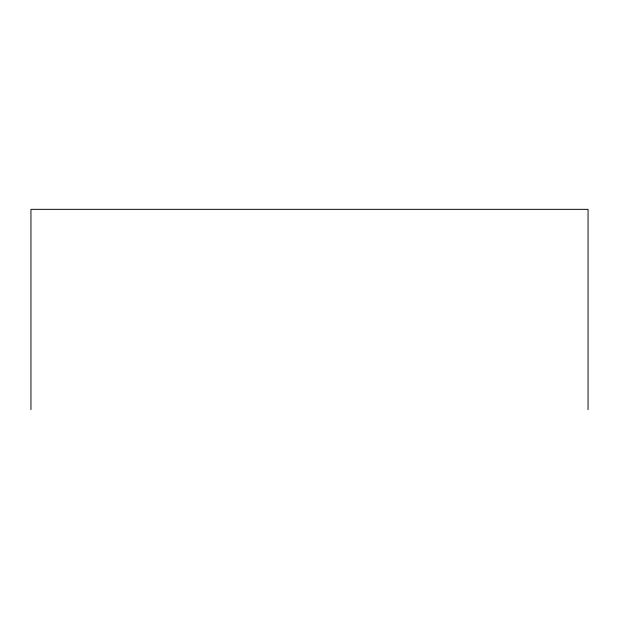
<?xml version="1.0" encoding="UTF-8"?>
<svg xmlns="http://www.w3.org/2000/svg" width="619" height="619" viewBox="0 0 619 619"><rect width="100%" height="100%" fill="white"/><g stroke="black" fill="none" stroke-linecap="round" stroke-linejoin="round"><path stroke-width="0.93" d="M588.05 409.662L588.05 209.338L30.95 209.338L30.95 409.662"/></g></svg>
